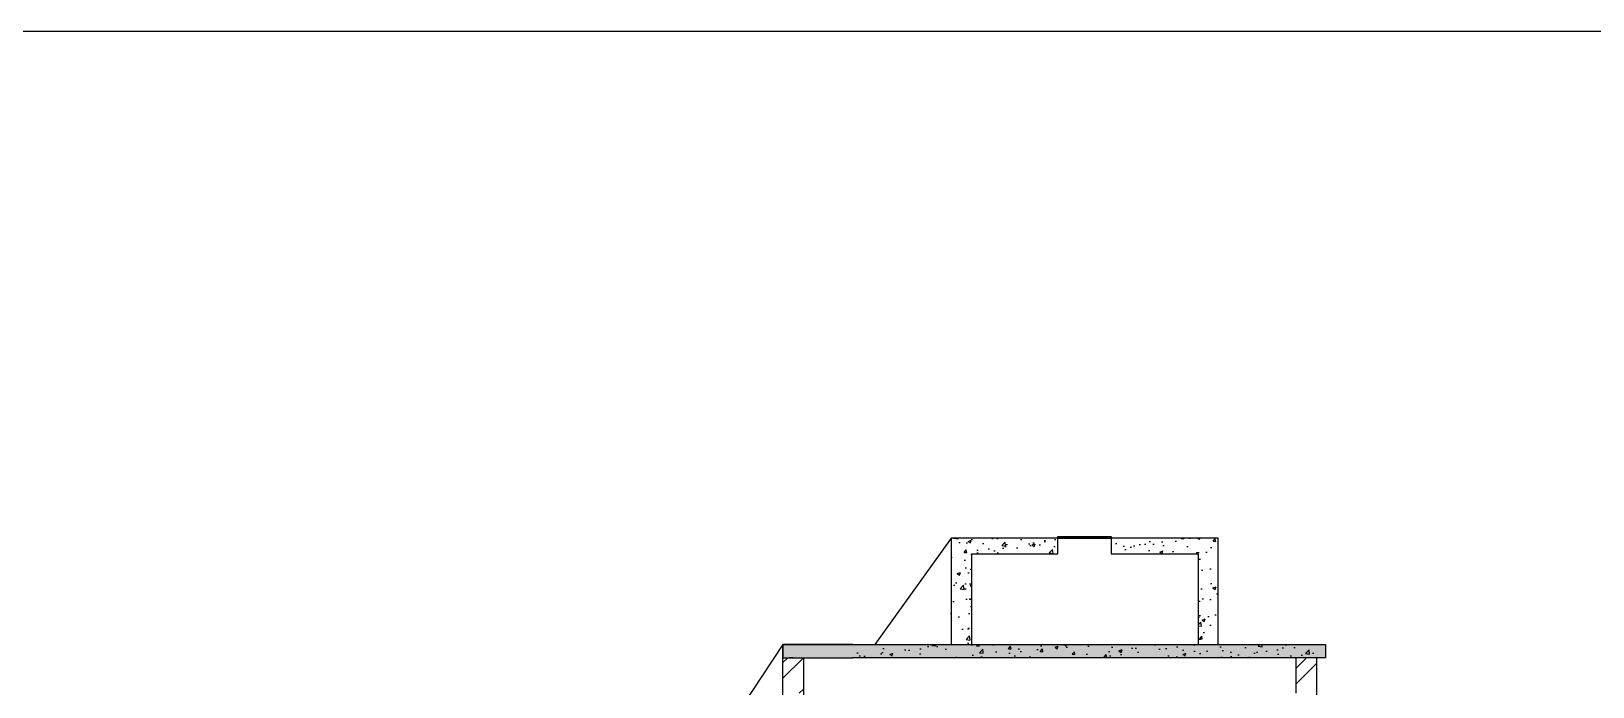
# Model space of a CAD drawing. Header units: metres. Extents: x 279 to 358.6, y 21.8 to 70.6.
# Drawn here: x 296.61 to 314.17, y 63.24 to 70.61 of the extents above; entities that cross this region are included whole.
import ezdxf

# ---------------------------------------------------------------- set-up
doc = ezdxf.new("R2010")
doc.units = ezdxf.units.M
doc.header["$MEASUREMENT"] = 0
pattern_1 = [(49.99999999999999, (196.6692774221981, -0.3344797372712947), (0.3586300913003768, -0.03137606749129756), [0.03750000000000001, -0.4125]), (355, (196.6692774221981, -0.3344797372712947), (-0.06937566680650001, 0.376096066850006), [0.03, -0.33]), (100.45144446, (196.6991632626981, -0.3370944092712946), (0.289254423363556, 0.3447199954843148), [0.03187009599999998, -0.3505710559999998]), (46.18420000000002, (196.6692774221981, -0.2344797372712932), (0.5336206653357862, -0.08275964039653827), [0.05624999999999998, -0.6187499999999997]), (96.63563549, (196.7137457946981, -0.2413763907712934), (0.4673309728371142, 0.4870593003872752), [0.04780517100000001, -0.52585688]), (351.1841639899999, (196.6692774221981, -0.2344797372712932), (0.4673309725273866, 0.4870593001349951), [0.04500000000000001, -0.4950000005]), (21, (196.719277422198, -0.2594797372712954), (0.2984535260592309, -0.2013094453326694), [0.03750000000000001, -0.4125]), (326.0000000000001, (196.719277422198, -0.2594797372712954), (0.1216576659607909, 0.3625750225234265), [0.03, -0.33]), (71.45144474, (196.7441485491981, -0.2762555242712956), (0.4201111883649856, 0.1612655764031769), [0.03187009500000001, -0.350571056]), (37.50000000000001, (196.6692774221981, -0.3344797372712947), (0.006079927658645335, 0.1664469269156558), [0, -0.326, 0, -0.335, 0, -0.33125]), (7.499999999999999, (196.6692774221981, -0.3344797372712947), (0.1315347687210743, 0.1972058559411801), [0, -0.191, 0, -0.3185, 0, -0.12625]), (327.5, (196.5577774221981, -0.3344797372712947), (0.2669112180862045, -0.01127743586718988), [0, -0.125, 0, -0.39, 0, -0.5175]), (317.5, (196.507777422198, -0.3344797372712947), (0.2915930846711931, 0.05005249116615887), [0, -0.1625, 0, -0.259, 0, -0.3675])]

msp = doc.modelspace()

# ---------------------------------------------------------------- hatches: boundary and pattern name
h = msp.add_hatch()
h.set_pattern_fill('AR-CONC', color=256, scale=0.05)
h.set_pattern_definition(pattern_1)
h.paths.add_polyline_path([(308.1557094280373, 64.90931012815703), (306.9557094280373, 64.90931012815703), (306.9557094280373, 63.71479119134409), (307.1857094280373, 63.71479119134409), (307.1857094280373, 64.73213104774693), (308.1557094280373, 64.73213104774693)])
h.paths.add_polyline_path([(309.9557094280373, 64.90931012815703), (308.7557094280373, 64.90931012815703), (308.7557094280373, 64.73213104774693), (309.7320866003376, 64.73213104774693), (309.7320866003376, 63.71479119134409), (309.9557094280373, 63.71479119134409)])
h = msp.add_hatch()
h.set_pattern_fill('AR-CONC', color=256, scale=0.05)
h.set_pattern_definition(pattern_1)
h.paths.add_polyline_path([(305.0628965157889, 57.91479119134409), (300.8328965157889, 57.91479119134409), (300.8328965157889, 57.61479119134409), (301.0628965157889, 57.61479119134409), (301.0628965157889, 57.76479119134409), (303.2128965157889, 57.76479119134409), (305.0628965157889, 57.76479119134408)])
h.paths.add_polyline_path([(303.2128965157889, 57.11479119134409), (300.8328965157889, 57.11479119134409), (300.8328965157889, 57.01479119134409), (300.8328965157889, 56.86734746005647), (301.0638849095201, 56.86760192975436), (301.0637251839053, 57.01258879270139), (303.0628965157889, 57.01479119134409), (303.0628965157889, 56.86479119134409), (303.2128965157889, 56.86479119134409)])
h.paths.add_polyline_path([(303.2128965157889, 60.26479119134409), (301.0628965157889, 60.26479119134409), (301.0628965157889, 60.16479119134409), (303.0628965157889, 60.16479119134409), (303.0628965157889, 60.01479119134409), (303.1378965157889, 60.01479119134409), (303.2128965157889, 60.01479119134409), (303.2128965157889, 60.16479119134408)])
h.paths.add_polyline_path([(301.0628965157889, 60.26479119134409), (300.8328965157889, 60.26479119134409), (300.8328965157889, 60.16479119134409), (300.8328965157889, 60.02937870570868), (301.0628965157889, 60.02937870570868)])
h.paths.add_polyline_path([(305.0628965157889, 61.06479119134409), (300.8328965157889, 61.06479119134409), (300.8328965157889, 60.7647911913441), (301.0628965157889, 60.7647911913441), (301.0628965157889, 60.91479119134409), (303.2128965157889, 60.91479119134409), (305.0628965157889, 60.91479119134409)])
h.paths.add_polyline_path([(309.6028965157889, 56.12730285544639), (310.8328965157889, 56.12730285544639), (310.8328996177455, 56.01483026541732), (311.0641842218618, 56.0148319902822), (311.0641842218618, 56.2648319902822), (310.8328965157889, 56.26479119134407), (309.3028965157889, 56.26479119134407), (309.3028965157889, 56.11479119134408), (309.0028965157889, 56.11479119134408), (309.0028965157889, 55.96479119134408), (308.7028965157889, 55.96479119134408), (308.7028965157889, 55.81479119134408), (308.4028965157889, 55.81479119134408), (308.4028965157889, 55.66479119134407), (308.1028965157889, 55.66479119134408), (308.1028965157889, 55.51479119134409), (307.8028965157889, 55.51479119134408), (307.8028965157889, 55.36479119134408), (307.5028965157889, 55.36479119134408), (307.5028965157889, 55.2147911913441), (307.2028965157889, 55.21479119134409), (307.2028965157889, 55.06479119134409), (306.9028965157889, 55.06479119134409), (306.9028965157889, 54.91479119134409), (306.6028965157889, 54.91479119134409), (306.6028965157889, 54.76479119134409), (306.6028965157889, 54.16479119134409), (306.6028965157889, 53.95539054993063), (306.9026678119633, 53.95539054993063), (306.9028965157889, 54.76479119134409), (306.9016692601646, 54.76479119134409)])
h.paths.add_polyline_path([(309.5061223222406, 59.26479119134408), (310.8328965157889, 59.26479119134408), (310.8329141485171, 59.1648318922648), (311.0636285647832, 59.1648318922648), (311.0636285647832, 59.4148318922648), (309.8328965157889, 59.41479119134408), (309.3028965157889, 59.41479119134407), (309.3028965157889, 59.26479119134409), (309.0028965157889, 59.26479119134408), (309.0028965157889, 59.11479119134408), (308.7028965157889, 59.11479119134408), (308.7028965157889, 58.96479119134408), (308.4028965157889, 58.96479119134408), (308.4028965157889, 58.81479119134407), (308.1028965157889, 58.81479119134408), (308.1028965157889, 58.66479119134407), (307.8028965157889, 58.66479119134408), (307.8028965157889, 58.51479119134407), (307.5028965157889, 58.51479119134408), (307.5028965157889, 58.36479119134408), (307.2028965157889, 58.36479119134408), (307.2028965157889, 58.21479119134408), (306.9028965157889, 58.21479119134409), (306.9028965157889, 58.06479119134408), (306.6028965157889, 58.06479119134408), (306.6028965157889, 57.76479119134409)])
h.paths.add_polyline_path([(311.1628965157889, 63.71479119134409), (311.0628965157889, 63.71479119134409), (305.8485223402857, 63.71479119134409), (305.0628965157889, 63.71479119134409), (305.0628965157889, 63.56479119134409), (305.2928965157889, 63.56479119134409), (305.8485223402857, 63.56479119134409), (305.9485223402856, 63.56479119134409), (311.0628965157889, 63.56479119134409), (311.1628965157889, 63.56479119134409)])
h = msp.add_hatch()
h.set_pattern_fill('AR-CONC', color=256, scale=0.05)
h.set_pattern_definition([(49.99999999999999, (270.6772966755989, 13.24193904688812), (0.3586300913003768, -0.03137606749129756), [0.03750000000000001, -0.4125]), (355, (270.6772966755989, 13.24193904688812), (-0.06937566680650001, 0.376096066850006), [0.03, -0.33]), (100.45144446, (270.7071825160989, 13.23932437488812), (0.289254423363556, 0.3447199954843148), [0.03187009599999995, -0.3505710559999996]), (46.18420000000002, (270.6772966755989, 13.34193904688812), (0.5336206653357862, -0.08275964039653827), [0.05624999999999995, -0.6187499999999992]), (96.63563549, (270.7217650480989, 13.33504239338812), (0.4673309728371142, 0.4870593003872752), [0.04780517100000001, -0.52585688]), (351.1841639899999, (270.6772966755989, 13.34193904688812), (0.4673309725273866, 0.4870593001349951), [0.04500000000000001, -0.4950000005]), (21, (270.727296675599, 13.31693904688812), (0.2984535260592309, -0.2013094453326694), [0.03750000000000001, -0.4125]), (326.0000000000001, (270.727296675599, 13.31693904688812), (0.1216576659607909, 0.3625750225234265), [0.03, -0.33]), (71.45144474, (270.7521678025989, 13.30016325988812), (0.4201111883649856, 0.1612655764031769), [0.03187009500000001, -0.350571056]), (37.50000000000001, (270.6772966755989, 13.24193904688812), (0.006079927658645335, 0.1664469269156558), [0, -0.326, 0, -0.335, 0, -0.33125]), (7.499999999999999, (270.6772966755989, 13.24193904688812), (0.1315347687210743, 0.1972058559411801), [0, -0.191, 0, -0.3185, 0, -0.12625]), (327.5, (270.5657966755989, 13.24193904688812), (0.2669112180862045, -0.01127743586718988), [0, -0.125, 0, -0.39, 0, -0.5175]), (317.5, (270.5157966755989, 13.24193904688812), (0.2915930846711931, 0.05005249116615887), [0, -0.1625, 0, -0.259, 0, -0.3675])])
h.paths.add_polyline_path([(311.0628965157889, 63.56479119134409), (311.1628965157889, 63.56479119134409), (311.1628965157889, 63.71479119134409), (311.0628965157889, 63.71479119134409), (305.8485223402857, 63.71479119134409), (305.8485223402857, 63.56479119134409), (305.9485223402856, 63.56479119134409)])
h = msp.add_hatch()
h.set_pattern_fill('ANSI32', color=256)
h.set_pattern_definition([(45, (196.6692774221981, -0.3344797372712947), (-0.2651650429449553, 0.2651650429449554), []), (45, (196.8460541171981, -0.3344797372712947), (-0.2651650429449553, 0.2651650429449554), [])])
h.paths.add_polyline_path([(301.0628965157889, 59.01479119134409), (300.8328965157889, 59.01479119134409), (300.8328965157889, 57.91479119134409), (301.0628965157889, 57.91479119134409)])
h.paths.add_polyline_path([(301.0628965157889, 60.02937870570868), (300.8328965157889, 60.02937870570868), (300.8328965157889, 59.71479119134409), (301.0628965157889, 59.71479119134409)])
h.paths.add_polyline_path([(301.0628965157889, 60.7647911913441), (300.8328965157889, 60.7647911913441), (300.8328965157889, 60.26479119134409), (301.0628965157889, 60.26479119134409)])
h.paths.add_polyline_path([(301.0628965157889, 62.06479119134409), (300.8328965157889, 62.06479119134409), (300.8328965157889, 61.06479119134409), (301.0628965157889, 61.06479119134409)])
h.paths.add_polyline_path([(305.2928965157889, 63.56479119134409), (305.0628965157889, 63.56479119134409), (305.0628965157889, 63.16479119134409), (305.2928965157889, 63.16479119134409)])
h.paths.add_polyline_path([(311.0628965157889, 63.56479119134409), (310.8328965157889, 63.56479119134409), (310.8328965157889, 63.46479119134408), (310.8328965157889, 63.16479119134409), (310.8328965157889, 61.61482426184124), (311.0632404881575, 61.61482426184124)])
h.paths.add_polyline_path([(311.0634874468668, 60.21482426184124), (310.8328965157889, 60.21482426184124), (310.8328965157889, 59.41482426184123), (311.0636285647832, 59.4148318922648)])
h.paths.add_polyline_path([(311.0636726645527, 59.1648318922648), (310.8329141485171, 59.1648318922648), (310.8330376350432, 58.46479123801904), (311.0637961510787, 58.46479123801904)])
h.paths.add_polyline_path([(311.064043109788, 57.06479123801904), (310.8332845937525, 57.06479123801904), (310.8334257130067, 56.26479128469398), (311.0641842218618, 56.2648319902822)])
h.paths.add_polyline_path([(311.0642283216312, 56.01483199061109), (310.8328996177455, 56.01483026541732), (310.8329340934065, 54.76479119134409), (311.0644488276757, 54.76479119134409)])
h.paths.add_polyline_path([(301.0649896617612, 55.86479119134409), (300.8328965157889, 55.86479119134409), (300.8328965157889, 54.76479119134409), (301.0662014831135, 54.76479119134409)])
h.paths.add_polyline_path([(301.0638849095201, 56.86760192975436), (300.8328965157889, 56.86734746005647), (300.8328965157889, 56.56479119134409), (301.0642185027187, 56.56479119134409)])
h.paths.add_polyline_path([(301.0630617641551, 57.61479119134409), (300.8328965157889, 57.61479119134409), (300.8328965157889, 57.11479119134409), (301.0636125920425, 57.11479119134409)])

# ---------------------------------------------------------------- linework, layer by layer
at = {"color": 5, "linetype": 'ByBlock', "lineweight": 0}
msp.add_line((358.6484277012485, 70.61264410730845), (279.0484277012485, 70.61264410730844), dxfattribs=at)
for p, q in [((306.9557094280373, 64.90931012815703), (306.0958644473431, 63.71479119134409)), ((308.4557094280373, 64.90931012815703), (306.9557094280373, 64.90931012815703)), ((306.9557094280373, 64.90931012815703), (306.9557094280373, 63.71479119134409)), ((308.1557094280373, 64.90931012815703), (308.1557094280373, 64.92931012815703)), ((308.1557094280373, 64.92931012815703), (308.7557094280373, 64.92931012815703)), ((308.1557094280373, 64.73213104774693), (308.1557094280373, 64.90931012815703)), ((308.1557094280373, 64.90931012815703), (308.7557094280373, 64.90931012815703)), ((308.4257094280373, 64.92931012815703), (308.4857094280373, 64.92931012815703)), ((308.4557094280373, 64.90931012815703), (308.4257094280373, 64.90931012815703)), ((309.9557094280373, 64.90931012815703), (308.4557094280373, 64.90931012815703)), ((308.7557094280373, 64.92931012815703), (308.7557094280373, 64.73213104774693)), ((308.7557094280373, 64.92931012815703), (308.7557094280373, 64.92931012815703)), ((309.9557094280373, 63.71479119134409), (309.9557094280373, 64.90931012815703)), ((307.1857094280373, 63.71479119134409), (307.1857094280373, 64.73213104774693)), ((307.1857094280373, 64.73213104774693), (308.1557094280373, 64.73213104774693)), ((308.7557094280373, 64.73213104774693), (309.7320866003376, 64.73213104774693)), ((309.7320866003376, 64.73213104774693), (309.7320866003376, 63.71479119134409)), ((305.0628965157889, 63.71479119134409), (304.0365941633522, 62.16479119134409)), ((305.0628965157889, 61.06479119134409), (305.0628965157889, 63.71479119134409)), ((305.0628965157889, 63.71479119134409), (305.8485223402857, 63.71479119134409)), ((305.8485223402857, 63.71479119134409), (305.0628965157889, 63.71479119134409)), ((305.0628965157889, 63.71479119134409), (305.0628965157889, 63.56479119134409)), ((305.8485223402857, 63.71479119134409), (311.0628965157889, 63.71479119134409)), ((306.9557094280373, 63.71479119134409), (309.9557094280373, 63.71479119134409)), ((306.9557094280373, 63.71479119134409), (307.1857094280373, 63.71479119134409)), ((311.0628965157889, 63.71479119134409), (311.1628965157889, 63.71479119134409)), ((311.1628965157889, 63.71479119134409), (311.1628965157889, 63.56479119134409)), ((305.0628965157889, 63.56479119134409), (305.8485223402857, 63.56479119134409)), ((305.0628965157889, 63.56479119134409), (305.2928965157889, 63.56479119134409)), ((305.1778965157889, 63.56479119134409), (305.1378965157889, 63.56479119134409)), ((305.2928965157889, 63.56479119134409), (305.2928965157889, 61.06479119134409)), ((305.9485223402856, 63.56479119134409), (305.8485223402857, 63.56479119134409)), ((311.0628965157889, 63.56479119134409), (305.9485223402856, 63.56479119134409)), ((310.8328965157889, 63.46479119134408), (310.8328965157889, 63.56479119134409)), ((310.8328965157889, 63.16479119134409), (310.8328965157889, 63.46479119134408)), ((311.0628965157889, 63.56479119134409), (311.0645966664583, 53.92669847433885)), ((311.1628965157889, 63.56479119134409), (311.0628965157889, 63.56479119134409))]:
    msp.add_line(p, q)
msp.add_lwpolyline([(279.0484277012485, 70.61264410730844), (358.6484277012485, 70.61264410730844), (358.6484277012485, 21.78021092293811), (279.0484277012485, 21.78021092293811)], close=True)

doc.saveas('drawing.dxf')
